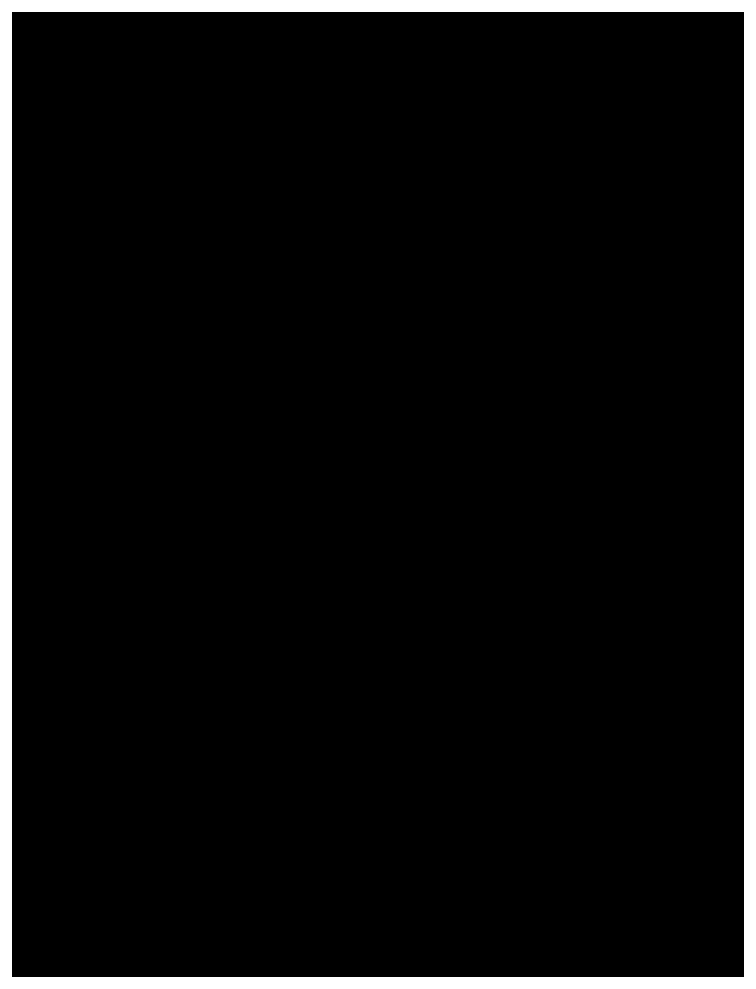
# Model space of a CAD drawing. Header units: metres. Extents: x 1422408 to 2267498, y 3894 to 80428.
# Drawn here: x 2267044.74 to 2267053.18, y 4144.9 to 4156.09 of the extents above; entities that cross this region are included whole.
import ezdxf

# ---------------------------------------------------------------- set-up
doc = ezdxf.new("R2010")
doc.units = ezdxf.units.M
doc.header["$LTSCALE"] = 3.5
doc.header["$MEASUREMENT"] = 0
doc.linetypes.add('DOT2', pattern=[0.125, 0, -0.125])
doc.linetypes.add('HIDDEN', pattern=[0.375, 0.25, -0.125])
doc.layers.get('0').update_dxf_attribs({"linetype": 'CONTINUOUS'})
doc.layers.get('DEFPOINTS').update_dxf_attribs({"linetype": 'CONTINUOUS'})
for name, color, linetype in [('COLUMN', 2, 'CONTINUOUS'), ('DOOR', 8, 'CONTINUOUS'), ('ED', 30, 'CONTINUOUS'), ('TEXT', 4, 'CONTINUOUS'), ('WALL', 125, 'CONTINUOUS'), ('window', 252, 'CONTINUOUS')]:
    doc.layers.add(name, color=color, linetype=linetype)
doc.layers.add('P', color=250, linetype='CONTINUOUS', lineweight=100)
doc.layers.add('WORKSTATION', color=14, linetype='CONTINUOUS', lineweight=9)
doc.styles.add('ID', font='GOTHIC.TTF', dxfattribs={"width": 0.85})
doc.styles.add('USA TEXT', font='GOTHIC.TTF')
doc.dimstyles.new('1-100-ED', dxfattribs={"dimtxt": 350, "dimasz": 100, "dimexe": 0.18, "dimexo": 0.0625, "dimgap": 25, "dimtad": 1, "dimdec": 0, "dimzin": 0, "dimdsep": 46, "dimtxsty": 'USA TEXT', "dimblk": 'ARCHTICK', "dimcen": 0.1, "dimclrd": 252, "dimclre": 9, "dimclrt": 3, "dimadec": 0, "dimazin": 0, "dimtfac": 1, "dimtdec": 0, "dimtofl": 0, "dimtmove": 2, "dimatfit": 3, "dimldrblk": 'ARCHTICK', "dimfxl": 0.18, "dimtolj": 1, "dimtzin": 0, "dimarcsym": 0})
doc.dimstyles.new('1-100-ID', dxfattribs={"dimtxt": 0.3, "dimasz": 0.15, "dimexe": 0.1, "dimexo": 0.06, "dimgap": 0.15, "dimtad": 1, "dimzin": 3, "dimdsep": 46, "dimtxsty": 'ID', "dimblk": 'ARCHTICK', "dimcen": 0, "dimclrd": 252, "dimclre": 252, "dimclrt": 3, "dimadec": 0, "dimazin": 0, "dimtfac": 1, "dimtix": 1, "dimtmove": 2, "dimatfit": 3, "dimldrblk": 'OPEN90', "dimfxl": 0, "dimtolj": 1, "dimtzin": 0, "dimarcsym": 0})

# ---------------------------------------------------------------- blocks, each defined once
blk = doc.blocks.new('1')
at = {"layer": 'COLUMN'}
h = blk.add_hatch(dxfattribs=at)
h.set_pattern_fill('ANSI31', color=8, scale=50, style=0)
h.paths.add_polyline_path([(1593152, -270597), (1592852, -270597), (1592852, -270147), (1593152, -270147)])
at = {"layer": 'COLUMN', "color": 4}
for p, q in [((1592967, -270147), (1592967, -270597)), ((1592852, -270482), (1593152, -270482))]:
    blk.add_line(p, q, dxfattribs=at)
at = {"layer": 'COLUMN'}
for points in [[(1593152, -270597), (1592852, -270597), (1592852, -270147), (1593152, -270147)], [(1592938, -270454), (1592995, -270454), (1592995, -270510), (1592938, -270510)]]:
    blk.add_lwpolyline(points, close=True, dxfattribs=at)
blk = doc.blocks.new('1000door.')
at = {"layer": 'DOOR'}
for p, q in [((0, 19), (0, 26)), ((0, 26), (45, 26)), ((0, 19), (19, 0)), ((0, 0), (19, 0)), ((0, 0), (0, -77)), ((64, 6), (45, 26)), ((64, -35), (64, 6)), ((936, 6), (955, 26)), ((936, -35), (936, 6)), ((1000, 26), (955, 26)), ((1000, 19), (981, 0)), ((1000, 0), (981, 0)), ((1000, 26), (1000, 19)), ((1000, 0), (1000, -77)), ((0, -77), (19, -58)), ((19, -77), (19, -58)), ((19, -77), (51, -77)), ((51, -77), (51, -35)), ((51, -35), (64, -35)), ((51, -77), (93, -77)), ((51, -933), (51, -77)), ((93, -77), (93, -933)), ((949, -35), (936, -35)), ((949, -77), (949, -35)), ((981, -77), (949, -77)), ((981, -77), (981, -58)), ((1000, -77), (981, -58)), ((1000, -77), (1000, -77)), ((93, -933), (51, -933))]:
    blk.add_line(p, q, dxfattribs=at)
at = {"layer": 'DOOR', "color": 250, "linetype": 'HIDDEN', "ltscale": 0.5}
blk.add_arc((49, -33), 901, 272.8044, 357.2379, dxfattribs=at)
blk = doc.blocks.new('WINDWO')
at = {"layer": 'WALL'}
for p, q in [((0, 230), (0, 0)), ((1500, 230), (1500, 0))]:
    blk.add_line(p, q, dxfattribs=at)
at = {"layer": 'window', "color": 252}
for p, q in [((51, 230), (0, 230)), ((1449, 230), (51, 230)), ((51, 230), (51, 180)), ((1449, 230), (1449, 180)), ((1449, 230), (1500, 230)), ((38, 128), (0, 128)), ((38, 180), (38, 128)), ((51, 180), (38, 180)), ((38, 179), (38, 128)), ((115, 179), (38, 179)), ((102, 128), (38, 128)), ((102, 147), (102, 128)), ((102, 147), (115, 147)), ((102, 141), (102, 147)), ((102, 141), (102, 128)), ((115, 141), (102, 141)), ((102, 128), (115, 128)), ((115, 179), (115, 147)), ((115, 141), (115, 128)), ((1385, 179), (1462, 179)), ((1385, 179), (1385, 147)), ((1398, 147), (1385, 147)), ((1385, 141), (1398, 141)), ((1385, 141), (1385, 128)), ((1398, 128), (1385, 128)), ((1398, 147), (1398, 128)), ((1398, 141), (1398, 128)), ((1398, 128), (1462, 128)), ((1449, 180), (1462, 180)), ((1462, 180), (1462, 128)), ((1462, 179), (1462, 128)), ((1462, 128), (1500, 128)), ((0, 0), (1500, 0))]:
    blk.add_line(p, q, dxfattribs=at)
at = {"layer": 'window', "color": 4}
for p, q in [((1398, 147), (102, 147)), ((1398, 141), (102, 141)), ((1398, 141), (1398, 147))]:
    blk.add_line(p, q, dxfattribs=at)
at = {"layer": 'window', "color": 250}
for p, q in [((1385, 179), (115, 179)), ((1385, 128), (115, 128))]:
    blk.add_line(p, q, dxfattribs=at)
blk = doc.blocks.new('_ArchTick')
at = {"color": 0, "linetype": 'ByBlock', "const_width": 0.15}
blk.add_lwpolyline([(-0.5, -0.5), (0.5, 0.5)], dxfattribs=at)
blk = doc.blocks.new('*D434')
at = {"layer": 'DEFPOINTS', "color": 0, "transparency": 16777216}
for p in [(2267027.391, 4149.318), (2267051.066, 4149.098), (2267051.066, 4147.172)]:
    blk.add_point(p, dxfattribs=at)
at = {"layer": 'ED', "color": 252, "linetype": 'DOT2', "lineweight": -2, "transparency": 16777216}
for p, q in [((2267027.391, 4149.258), (2267027.391, 4147.072)), ((2267051.066, 4149.038), (2267051.066, 4147.072))]:
    blk.add_line(p, q, dxfattribs=at)
at = {"layer": 'ED', "color": 252, "lineweight": -2, "transparency": 16777216}
blk.add_line((2267027.391, 4147.172), (2267051.066, 4147.172), dxfattribs=at)
at = {"layer": 'ED', "color": 252, "lineweight": -2, "transparency": 16777216, "xscale": 0.15, "yscale": 0.15, "zscale": 0.15, "rotation": 180}
blk.add_blockref('_ArchTick', (2267027.391, 4147.172), dxfattribs=at)
at = {"layer": 'ED', "color": 252, "lineweight": -2, "transparency": 16777216, "xscale": 0.15, "yscale": 0.15, "zscale": 0.15}
blk.add_blockref('_ArchTick', (2267051.066, 4147.172), dxfattribs=at)
at = {"layer": 'ED', "color": 3, "transparency": 16777216, "insert": (2267039.228, 4147.48), "char_height": 0.3, "attachment_point": 5, "style": 'ID'}
blk.add_mtext('\\A1;23.67', dxfattribs=at)
blk = doc.blocks.new('_Open90')
at = {"color": 0, "linetype": 'ByBlock', "lineweight": -2}
for p, q in [((0, 0), (-1, 0)), ((-0.5, 0.5), (0, 0)), ((0, 0), (-0.5, -0.5))]:
    blk.add_line(p, q, dxfattribs=at)
blk = doc.blocks.new('*D435')
at = {"layer": 'DEFPOINTS', "color": 0, "transparency": 16777216}
for p in [(2267051.066, 4149.098), (2267051.296, 4149.098), (2267051.296, 4147.172)]:
    blk.add_point(p, dxfattribs=at)
at = {"layer": 'ED', "color": 252, "linetype": 'DOT2', "lineweight": -2, "transparency": 16777216}
for p, q in [((2267051.066, 4149.038), (2267051.066, 4147.072)), ((2267051.296, 4149.038), (2267051.296, 4147.072))]:
    blk.add_line(p, q, dxfattribs=at)
at = {"layer": 'ED', "color": 252, "lineweight": -2, "transparency": 16777216}
for p, q in [((2267051.066, 4147.172), (2267050.916, 4147.172)), ((2267051.066, 4147.172), (2267051.296, 4147.172)), ((2267051.296, 4147.172), (2267051.446, 4147.172))]:
    blk.add_line(p, q, dxfattribs=at)
at = {"layer": 'ED', "color": 252, "lineweight": -2, "transparency": 16777216, "xscale": 0.15, "yscale": 0.15, "zscale": 0.15}
blk.add_blockref('_ArchTick', (2267051.066, 4147.172), dxfattribs=at)
at = {"layer": 'ED', "color": 252, "lineweight": -2, "transparency": 16777216, "xscale": 0.15, "yscale": 0.15, "zscale": 0.15, "rotation": 180}
blk.add_blockref('_ArchTick', (2267051.296, 4147.172), dxfattribs=at)
at = {"layer": 'ED', "color": 3, "transparency": 16777216, "insert": (2267051.181, 4147.48), "char_height": 0.3, "attachment_point": 5, "style": 'ID'}
blk.add_mtext('\\A1;0.23', dxfattribs=at)
blk = doc.blocks.new('*D436')
at = {"layer": 'DEFPOINTS', "color": 0, "transparency": 16777216}
for p in [(2267053.085, 4149.168), (2267051.296, 4149.098), (2267053.085, 4147.172)]:
    blk.add_point(p, dxfattribs=at)
at = {"layer": 'ED', "color": 252, "linetype": 'DOT2', "lineweight": -2, "transparency": 16777216}
for p, q in [((2267051.296, 4149.038), (2267051.296, 4147.072)), ((2267053.085, 4149.108), (2267053.085, 4147.072))]:
    blk.add_line(p, q, dxfattribs=at)
at = {"layer": 'ED', "color": 252, "lineweight": -2, "transparency": 16777216}
blk.add_line((2267051.296, 4147.172), (2267053.085, 4147.172), dxfattribs=at)
at = {"layer": 'ED', "color": 252, "lineweight": -2, "transparency": 16777216, "xscale": 0.15, "yscale": 0.15, "zscale": 0.15, "rotation": 180}
blk.add_blockref('_ArchTick', (2267051.296, 4147.172), dxfattribs=at)
at = {"layer": 'ED', "color": 252, "lineweight": -2, "transparency": 16777216, "xscale": 0.15, "yscale": 0.15, "zscale": 0.15}
blk.add_blockref('_ArchTick', (2267053.085, 4147.172), dxfattribs=at)
at = {"layer": 'ED', "color": 3, "transparency": 16777216, "insert": (2267052.19, 4147.48), "char_height": 0.3, "attachment_point": 5, "style": 'ID'}
blk.add_mtext('\\A1;1.79', dxfattribs=at)
blk = doc.blocks.new('*D437')
at = {"layer": 'DEFPOINTS', "color": 0, "transparency": 16777216}
for p in [(2267053.315, 4149.393), (2267053.085, 4149.168), (2267053.315, 4147.172)]:
    blk.add_point(p, dxfattribs=at)
at = {"layer": 'ED', "color": 252, "linetype": 'DOT2', "lineweight": -2, "transparency": 16777216}
for p, q in [((2267053.315, 4149.333), (2267053.315, 4147.072)), ((2267053.085, 4149.108), (2267053.085, 4147.072))]:
    blk.add_line(p, q, dxfattribs=at)
at = {"layer": 'ED', "color": 252, "lineweight": -2, "transparency": 16777216}
for p, q in [((2267053.085, 4147.172), (2267052.935, 4147.172)), ((2267053.085, 4147.172), (2267053.315, 4147.172)), ((2267053.315, 4147.172), (2267053.465, 4147.172))]:
    blk.add_line(p, q, dxfattribs=at)
at = {"layer": 'ED', "color": 252, "lineweight": -2, "transparency": 16777216, "xscale": 0.15, "yscale": 0.15, "zscale": 0.15}
blk.add_blockref('_ArchTick', (2267053.085, 4147.172), dxfattribs=at)
at = {"layer": 'ED', "color": 252, "lineweight": -2, "transparency": 16777216, "xscale": 0.15, "yscale": 0.15, "zscale": 0.15, "rotation": 180}
blk.add_blockref('_ArchTick', (2267053.315, 4147.172), dxfattribs=at)
at = {"layer": 'ED', "color": 3, "transparency": 16777216, "insert": (2267053.2, 4147.48), "char_height": 0.3, "attachment_point": 5, "style": 'ID'}
blk.add_mtext('\\A1;0.23', dxfattribs=at)
blk = doc.blocks.new('*D450')
at = {"layer": 'DEFPOINTS', "color": 0, "transparency": 16777216}
for p in [(2267027.161, 4147.172), (2267065.467, 4147.172), (2267065.467, 4146.096)]:
    blk.add_point(p, dxfattribs=at)
at = {"layer": 'ED', "color": 252, "linetype": 'DOT2', "lineweight": -2, "transparency": 16777216}
for p, q in [((2267027.161, 4147.112), (2267027.161, 4145.996)), ((2267065.467, 4147.112), (2267065.467, 4145.996))]:
    blk.add_line(p, q, dxfattribs=at)
at = {"layer": 'ED', "color": 252, "lineweight": -2, "transparency": 16777216}
blk.add_line((2267027.161, 4146.096), (2267065.467, 4146.096), dxfattribs=at)
at = {"layer": 'ED', "color": 252, "lineweight": -2, "transparency": 16777216, "xscale": 0.15, "yscale": 0.15, "zscale": 0.15, "rotation": 180}
blk.add_blockref('_ArchTick', (2267027.161, 4146.096), dxfattribs=at)
at = {"layer": 'ED', "color": 252, "lineweight": -2, "transparency": 16777216, "xscale": 0.15, "yscale": 0.15, "zscale": 0.15}
blk.add_blockref('_ArchTick', (2267065.467, 4146.096), dxfattribs=at)
at = {"layer": 'ED', "color": 3, "transparency": 16777216, "insert": (2267046.314, 4146.403), "char_height": 0.3, "attachment_point": 5, "style": 'ID'}
blk.add_mtext('\\A1;38.31', dxfattribs=at)
blk = doc.blocks.new('*D518')
at = {"layer": 'DEFPOINTS', "color": 0, "transparency": 16777216}
for p in [(2267046.23, 4155.975), (2267047.161, 4155.975), (2267047.161, 4152.223)]:
    blk.add_point(p, dxfattribs=at)
at = {"layer": 'ED', "color": 252, "linetype": 'DOT2', "lineweight": -2, "transparency": 16777216}
for p, q in [((2267047.101, 4155.975), (2267046.13, 4155.975)), ((2267047.101, 4152.223), (2267046.13, 4152.223))]:
    blk.add_line(p, q, dxfattribs=at)
at = {"layer": 'ED', "color": 252, "lineweight": -2, "transparency": 16777216}
blk.add_line((2267046.23, 4152.223), (2267046.23, 4155.975), dxfattribs=at)
at = {"layer": 'ED', "color": 252, "lineweight": -2, "transparency": 16777216, "xscale": 0.15, "yscale": 0.15, "zscale": 0.15}
for p, rotation in [((2267046.23, 4155.975), 90), ((2267046.23, 4152.223), 270)]:
    blk.add_blockref('_ArchTick', p, dxfattribs=dict(at, rotation=rotation))
at = {"layer": 'ED', "color": 3, "transparency": 16777216, "insert": (2267045.922, 4154.099), "char_height": 0.3, "attachment_point": 5, "rotation": 90, "style": 'ID'}
blk.add_mtext('\\A1;3.75', dxfattribs=at)
blk = doc.blocks.new('*D519')
at = {"layer": 'DEFPOINTS', "color": 0, "transparency": 16777216}
for p in [(2267046.23, 4156.205), (2267047.391, 4156.205), (2267047.161, 4155.975)]:
    blk.add_point(p, dxfattribs=at)
at = {"layer": 'ED', "color": 252, "lineweight": -2, "transparency": 16777216}
for p, q in [((2267046.23, 4156.205), (2267046.23, 4156.355)), ((2267046.23, 4155.975), (2267046.23, 4156.205)), ((2267046.23, 4155.975), (2267046.23, 4155.825))]:
    blk.add_line(p, q, dxfattribs=at)
at = {"layer": 'ED', "color": 252, "linetype": 'DOT2', "lineweight": -2, "transparency": 16777216}
for p, q in [((2267047.331, 4156.205), (2267046.13, 4156.205)), ((2267047.101, 4155.975), (2267046.13, 4155.975))]:
    blk.add_line(p, q, dxfattribs=at)
at = {"layer": 'ED', "color": 252, "lineweight": -2, "transparency": 16777216, "xscale": 0.15, "yscale": 0.15, "zscale": 0.15}
for p, rotation in [((2267046.23, 4156.205), 270), ((2267046.23, 4155.975), 90)]:
    blk.add_blockref('_ArchTick', p, dxfattribs=dict(at, rotation=rotation))
at = {"layer": 'ED', "color": 3, "transparency": 16777216, "insert": (2267045.922, 4156.09), "char_height": 0.3, "attachment_point": 5, "rotation": 90, "style": 'ID'}
blk.add_mtext('\\A1;0.23', dxfattribs=at)
blk = doc.blocks.new('*D532')
at = {"layer": 'DEFPOINTS', "color": 0, "transparency": 16777216}
for p in [(2267050.258, 4153.268), (2267052.503, 4153.268), (2267051.296, 4149.098)]:
    blk.add_point(p, dxfattribs=at)
at = {"layer": 'ED', "color": 252, "linetype": 'DOT2', "lineweight": -2, "transparency": 16777216}
for p, q in [((2267052.443, 4153.268), (2267050.158, 4153.268)), ((2267051.236, 4149.098), (2267050.158, 4149.098))]:
    blk.add_line(p, q, dxfattribs=at)
at = {"layer": 'ED', "color": 252, "lineweight": -2, "transparency": 16777216}
blk.add_line((2267050.258, 4149.098), (2267050.258, 4153.268), dxfattribs=at)
at = {"layer": 'ED', "color": 252, "lineweight": -2, "transparency": 16777216, "xscale": 0.15, "yscale": 0.15, "zscale": 0.15}
for p, rotation in [((2267050.258, 4153.268), 90), ((2267050.258, 4149.098), 270)]:
    blk.add_blockref('_ArchTick', p, dxfattribs=dict(at, rotation=rotation))
at = {"layer": 'ED', "color": 3, "transparency": 16777216, "insert": (2267049.951, 4151.183), "char_height": 0.3, "attachment_point": 5, "rotation": 90, "style": 'ID'}
blk.add_mtext('\\A1;4.17', dxfattribs=at)
blk = doc.blocks.new('*D533')
at = {"layer": 'DEFPOINTS', "color": 0, "transparency": 16777216}
for p in [(2267050.258, 4153.498), (2267052.615, 4153.498), (2267052.503, 4153.268)]:
    blk.add_point(p, dxfattribs=at)
at = {"layer": 'ED', "color": 252, "lineweight": -2, "transparency": 16777216}
for p, q in [((2267050.258, 4153.498), (2267050.258, 4153.648)), ((2267050.258, 4153.268), (2267050.258, 4153.498)), ((2267050.258, 4153.268), (2267050.258, 4153.118))]:
    blk.add_line(p, q, dxfattribs=at)
at = {"layer": 'ED', "color": 252, "linetype": 'DOT2', "lineweight": -2, "transparency": 16777216}
for p, q in [((2267052.555, 4153.498), (2267050.158, 4153.498)), ((2267052.443, 4153.268), (2267050.158, 4153.268))]:
    blk.add_line(p, q, dxfattribs=at)
at = {"layer": 'ED', "color": 252, "lineweight": -2, "transparency": 16777216, "xscale": 0.15, "yscale": 0.15, "zscale": 0.15}
for p, rotation in [((2267050.258, 4153.498), 270), ((2267050.258, 4153.268), 90)]:
    blk.add_blockref('_ArchTick', p, dxfattribs=dict(at, rotation=rotation))
at = {"layer": 'ED', "color": 3, "transparency": 16777216, "insert": (2267049.951, 4153.383), "char_height": 0.3, "attachment_point": 5, "rotation": 90, "style": 'ID'}
blk.add_mtext('\\A1;0.23', dxfattribs=at)
blk = doc.blocks.new('*D534')
at = {"layer": 'DEFPOINTS', "color": 0, "transparency": 16777216}
for p in [(2267050.258, 4155.975), (2267051.741, 4155.975), (2267052.615, 4153.498)]:
    blk.add_point(p, dxfattribs=at)
at = {"layer": 'ED', "color": 252, "linetype": 'DOT2', "lineweight": -2, "transparency": 16777216}
for p, q in [((2267051.681, 4155.975), (2267050.158, 4155.975)), ((2267052.555, 4153.498), (2267050.158, 4153.498))]:
    blk.add_line(p, q, dxfattribs=at)
at = {"layer": 'ED', "color": 252, "lineweight": -2, "transparency": 16777216}
blk.add_line((2267050.258, 4153.498), (2267050.258, 4155.975), dxfattribs=at)
at = {"layer": 'ED', "color": 252, "lineweight": -2, "transparency": 16777216, "xscale": 0.15, "yscale": 0.15, "zscale": 0.15}
for p, rotation in [((2267050.258, 4155.975), 90), ((2267050.258, 4153.498), 270)]:
    blk.add_blockref('_ArchTick', p, dxfattribs=dict(at, rotation=rotation))
at = {"layer": 'ED', "color": 3, "transparency": 16777216, "insert": (2267049.951, 4154.737), "char_height": 0.3, "attachment_point": 5, "rotation": 90, "style": 'ID'}
blk.add_mtext('\\A1;2.48', dxfattribs=at)
blk = doc.blocks.new('*D601')
at = {"layer": 'DEFPOINTS', "color": 0, "transparency": 16777216}
for p in [(2267047.391, 4155.975), (2267051.066, 4155.975), (2267051.066, 4155.532)]:
    blk.add_point(p, dxfattribs=at)
at = {"layer": 'ED', "color": 252, "linetype": 'DOT2', "lineweight": -2, "transparency": 16777216}
for p, q in [((2267047.391, 4155.915), (2267047.391, 4155.432)), ((2267051.066, 4155.915), (2267051.066, 4155.432))]:
    blk.add_line(p, q, dxfattribs=at)
at = {"layer": 'ED', "color": 252, "lineweight": -2, "transparency": 16777216}
blk.add_line((2267047.391, 4155.532), (2267051.066, 4155.532), dxfattribs=at)
at = {"layer": 'ED', "color": 252, "lineweight": -2, "transparency": 16777216, "xscale": 0.15, "yscale": 0.15, "zscale": 0.15, "rotation": 180}
blk.add_blockref('_ArchTick', (2267047.391, 4155.532), dxfattribs=at)
at = {"layer": 'ED', "color": 252, "lineweight": -2, "transparency": 16777216, "xscale": 0.15, "yscale": 0.15, "zscale": 0.15}
blk.add_blockref('_ArchTick', (2267051.066, 4155.532), dxfattribs=at)
at = {"layer": 'ED', "color": 3, "transparency": 16777216, "insert": (2267049.228, 4155.84), "char_height": 0.3, "attachment_point": 5, "style": 'ID'}
blk.add_mtext('\\A1;3.67', dxfattribs=at)
blk = doc.blocks.new('*D602')
at = {"layer": 'DEFPOINTS', "color": 0, "transparency": 16777216}
for p in [(2267046.23, 4151.993), (2267047.161, 4151.993), (2267047.161, 4149.098)]:
    blk.add_point(p, dxfattribs=at)
at = {"layer": 'ED', "color": 252, "linetype": 'DOT2', "lineweight": -2, "transparency": 16777216}
for p, q in [((2267047.101, 4151.993), (2267046.13, 4151.993)), ((2267047.101, 4149.098), (2267046.13, 4149.098))]:
    blk.add_line(p, q, dxfattribs=at)
at = {"layer": 'ED', "color": 252, "lineweight": -2, "transparency": 16777216}
blk.add_line((2267046.23, 4149.098), (2267046.23, 4151.993), dxfattribs=at)
at = {"layer": 'ED', "color": 252, "lineweight": -2, "transparency": 16777216, "xscale": 0.15, "yscale": 0.15, "zscale": 0.15}
for p, rotation in [((2267046.23, 4151.993), 90), ((2267046.23, 4149.098), 270)]:
    blk.add_blockref('_ArchTick', p, dxfattribs=dict(at, rotation=rotation))
at = {"layer": 'ED', "color": 3, "transparency": 16777216, "insert": (2267045.922, 4150.545), "char_height": 0.3, "attachment_point": 5, "rotation": 90, "style": 'ID'}
blk.add_mtext('\\A1;2.89', dxfattribs=at)
blk = doc.blocks.new('*D603')
at = {"layer": 'DEFPOINTS', "color": 0, "transparency": 16777216}
for p in [(2267046.23, 4152.223), (2267047.391, 4152.223), (2267047.161, 4151.993)]:
    blk.add_point(p, dxfattribs=at)
at = {"layer": 'ED', "color": 252, "lineweight": -2, "transparency": 16777216}
for p, q in [((2267046.23, 4152.223), (2267046.23, 4152.373)), ((2267046.23, 4151.993), (2267046.23, 4152.223)), ((2267046.23, 4151.993), (2267046.23, 4151.843))]:
    blk.add_line(p, q, dxfattribs=at)
at = {"layer": 'ED', "color": 252, "linetype": 'DOT2', "lineweight": -2, "transparency": 16777216}
for p, q in [((2267047.331, 4152.223), (2267046.13, 4152.223)), ((2267047.101, 4151.993), (2267046.13, 4151.993))]:
    blk.add_line(p, q, dxfattribs=at)
at = {"layer": 'ED', "color": 252, "lineweight": -2, "transparency": 16777216, "xscale": 0.15, "yscale": 0.15, "zscale": 0.15}
for p, rotation in [((2267046.23, 4152.223), 270), ((2267046.23, 4151.993), 90)]:
    blk.add_blockref('_ArchTick', p, dxfattribs=dict(at, rotation=rotation))
at = {"layer": 'ED', "color": 3, "transparency": 16777216, "insert": (2267045.922, 4152.108), "char_height": 0.3, "attachment_point": 5, "rotation": 90, "style": 'ID'}
blk.add_mtext('\\A1;0.23', dxfattribs=at)

msp = doc.modelspace()

# ---------------------------------------------------------------- linework, layer by layer
at = {"layer": 'TEXT'}
for centre in [(2267051.75626, 4153.64126), (2267045.65315, 4148.49285), (2267048.74083, 4148.49285), (2267052.01648, 4148.49285)]:
    msp.add_circle(centre, 0.22231, dxfattribs=at)
at = {"layer": 'WALL'}
for p, q in [((2267047.16102, 4160.16141), (2267047.16102, 4154.63501)), ((2267047.39102, 4155.97528), (2267047.39102, 4154.63501)), ((2267047.39102, 4155.97528), (2267051.06556, 4155.97528)), ((2267051.06556, 4152.22253), (2267051.06556, 4155.97528)), ((2267051.29556, 4149.09808), (2267051.29556, 4155.97528)), ((2267054.5205, 4155.97528), (2267051.29556, 4155.97528)), ((2267047.39102, 4154.63501), (2267047.16102, 4154.63501)), ((2267052.29534, 4153.49781), (2267053.19994, 4153.49781)), ((2267052.29534, 4153.49781), (2267052.29534, 4153.26781)), ((2267047.16102, 4153.40834), (2267047.16102, 4151.99253)), ((2267047.39102, 4153.40834), (2267047.16102, 4153.40834)), ((2267047.39102, 4153.40834), (2267047.39102, 4152.22253)), ((2267052.29534, 4153.26781), (2267053.08494, 4153.26781)), ((2267053.08494, 4149.16808), (2267053.08494, 4153.26781)), ((2267047.39102, 4152.22253), (2267051.06556, 4152.22253)), ((2267047.16102, 4151.99253), (2267051.06556, 4151.99253)), ((2267051.06556, 4149.09808), (2267051.06556, 4151.99253)), ((2267041.39102, 4149.09808), (2267046.94102, 4149.09808)), ((2267047.39102, 4149.09808), (2267051.06556, 4149.09808)), ((2267052.94102, 4149.09829), (2267051.29556, 4149.09829)), ((2267051.29556, 4149.09808), (2267053.08994, 4149.09808)), ((2267041.39102, 4148.86808), (2267046.94102, 4148.86808)), ((2267047.39102, 4148.86808), (2267053.08994, 4148.86808))]:
    msp.add_line(p, q, dxfattribs=at)
at = {"layer": 'WORKSTATION', "linetype": 'Continuous'}
for p, q in [((2267047.62706, 4155.28093), (2267047.62706, 4152.76243)), ((2267051.06556, 4155.28093), (2267047.62706, 4155.28093)), ((2267051.06556, 4152.76243), (2267051.06556, 4155.28093)), ((2267047.39102, 4153.40834), (2267047.39102, 4154.63501)), ((2267047.62706, 4152.76243), (2267051.06556, 4152.76243))]:
    msp.add_line(p, q, dxfattribs=at)
at = {"layer": 'WORKSTATION', "linetype": 'HIDDEN'}
for p, q in [((2267047.77656, 4155.13143), (2267047.77656, 4152.91193)), ((2267050.91606, 4155.13143), (2267047.77656, 4155.13143)), ((2267050.91606, 4152.91193), (2267050.91606, 4155.13143)), ((2267047.77656, 4152.91193), (2267050.91606, 4152.91193))]:
    msp.add_line(p, q, dxfattribs=at)

# ---------------------------------------------------------------- block references
at = {"layer": 'COLUMN', "color": 8, "xscale": 0.0009999999989101, "yscale": 0.0009999999989101, "zscale": 0.0009999999989101, "rotation": 90}
for p in [(2266776.79385, 2556.01619), (2266782.79385, 2556.01619)]:
    msp.add_blockref('1', p, dxfattribs=at)
at = {"layer": 'ED', "linetype": 'Continuous', "xscale": 0.0010000000018851, "yscale": 0.0010000000018851, "zscale": 0.0010000000018851}
msp.add_blockref('1000door.', (2267051.29556, 4153.49802), dxfattribs=at)
at = {"layer": 'P', "color": 1}
for p, xscale, yscale, zscale in [((2267046.46852, 4148.86808), -0.0010000000018851, 0.0009999999989101, 0.000999999999919), ((2267048.08352, 4148.86808), 0.0010000000018851, 0.0010000000018851, 0.0010000000018851), ((2267052.94102, 4148.86808), -0.0010000000018851, 0.0009999999989101, 0.000999999999919)]:
    msp.add_blockref('WINDWO', p, dxfattribs=dict(at, xscale=xscale, yscale=yscale, zscale=zscale))

# ---------------------------------------------------------------- texts
at = {"layer": 'TEXT', "color": 0, "style": 'USA TEXT'}
msp.add_text('LIFT', height=0.255556, dxfattribs=at).set_placement((2267049.04835, 4153.9023))
at = {"layer": 'TEXT', "style": 'USA TEXT'}
for s, p in [('D1', (2267051.6071, 4153.54634)), ('W1', (2267045.45836, 4148.39557)), ('W1', (2267048.54604, 4148.39557)), ('W1', (2267051.82169, 4148.39557))]:
    msp.add_text(s, height=0.204444, dxfattribs=at).set_placement(p)
at = {"layer": 'TEXT', "color": 0, "linetype": 'Continuous', "insert": (2267052.25659, 4150.9197), "char_height": 0.25, "width": 4.9597415, "attachment_point": 5, "rotation": 90}
msp.add_mtext('{\\fCentury Gothic|b0|i0|c0|p15;ELECTRICAL PANEL\\P ROOM}', dxfattribs=at)

# ---------------------------------------------------------------- dimensions: what is measured, and where the dimension line sits
at = {"layer": 'ED'}
for base, p1, p2, picture, middle in [((2267046.22983, 4156.20528), (2267047.16102, 4155.97528), (2267047.39102, 4156.20528), '*D519', (2267045.92228, 4156.09028)), ((2267046.22983, 4155.97528), (2267047.16102, 4152.22253), (2267047.16102, 4155.97528), '*D518', (2267045.92228, 4154.0989)), ((2267050.25816, 4155.97528), (2267052.61453, 4153.49781), (2267051.74138, 4155.97528), '*D534', (2267049.95062, 4154.73654)), ((2267050.25816, 4153.49781), (2267052.5032, 4153.26781), (2267052.61453, 4153.49781), '*D533', (2267049.95062, 4153.38281)), ((2267050.25816, 4153.26781), (2267051.29556, 4149.09808), (2267052.5032, 4153.26781), '*D532', (2267049.95062, 4151.18294)), ((2267046.22983, 4152.22253), (2267047.16102, 4151.99253), (2267047.39102, 4152.22253), '*D603', (2267045.92228, 4152.10753)), ((2267046.22983, 4151.99253), (2267047.16102, 4149.09808), (2267047.16102, 4151.99253), '*D602', (2267045.92228, 4150.5453))]:
    dim = msp.add_linear_dim(base=base, p1=p1, p2=p2, angle=90, dimstyle='1-100-ID', dxfattribs=at)
    dim.commit()
    dim.dimension.update_dxf_attribs({"geometry": picture, "text_midpoint": middle})
for base, p1, p2, picture, middle in [((2267051.06556, 4155.53197), (2267047.39102, 4155.97528), (2267051.06556, 4155.97528), '*D601', (2267049.22829, 4155.83952)), ((2267053.31494, 4147.1725), (2267053.08494, 4149.16808), (2267053.31494, 4149.39302), '*D437', (2267053.19994, 4147.48004)), ((2267051.06556, 4147.1725), (2267027.39102, 4149.31829), (2267051.06556, 4149.09808), '*D434', (2267039.22829, 4147.48004)), ((2267053.08494, 4147.1725), (2267051.29556, 4149.09808), (2267053.08494, 4149.16808), '*D436', (2267052.19025, 4147.48004)), ((2267051.29556, 4147.1725), (2267051.06556, 4149.09808), (2267051.29556, 4149.09808), '*D435', (2267051.18056, 4147.48004)), ((2267065.46694, 4146.09582), (2267027.16102, 4147.1725), (2267065.46694, 4147.1725), '*D450', (2267046.31398, 4146.40336))]:
    dim = msp.add_linear_dim(base=base, p1=p1, p2=p2, dimstyle='1-100-ID', dxfattribs=at)
    dim.commit()
    dim.dimension.update_dxf_attribs({"geometry": picture, "text_midpoint": middle})

# ---------------------------------------------------------------- leaders
at = {"layer": 'WALL'}
for points in [[(2267064.89198, 4152.23629), (2267064.89198, 4153.73629)], [(2267216.99082, 4172.15213), (2267213.3186, 4172.15213)], [(2267216.99082, 4163.47602), (2267213.3186, 4163.47602)], [(2267231.04637, 4163.47602), (2267227.37415, 4163.47602)], [(2267216.99082, 4154.66973), (2267213.3186, 4154.66973)], [(2267231.04637, 4154.66973), (2267227.37415, 4154.66973)]]:
    msp.add_leader(points, dimstyle='1-100-ED', override={"dimtxt": 300, "dimasz": 300, "dimgap": 50, "dimtad": 0, "dimpost": ' mm'}, dxfattribs=at)

doc.saveas('drawing.dxf')
